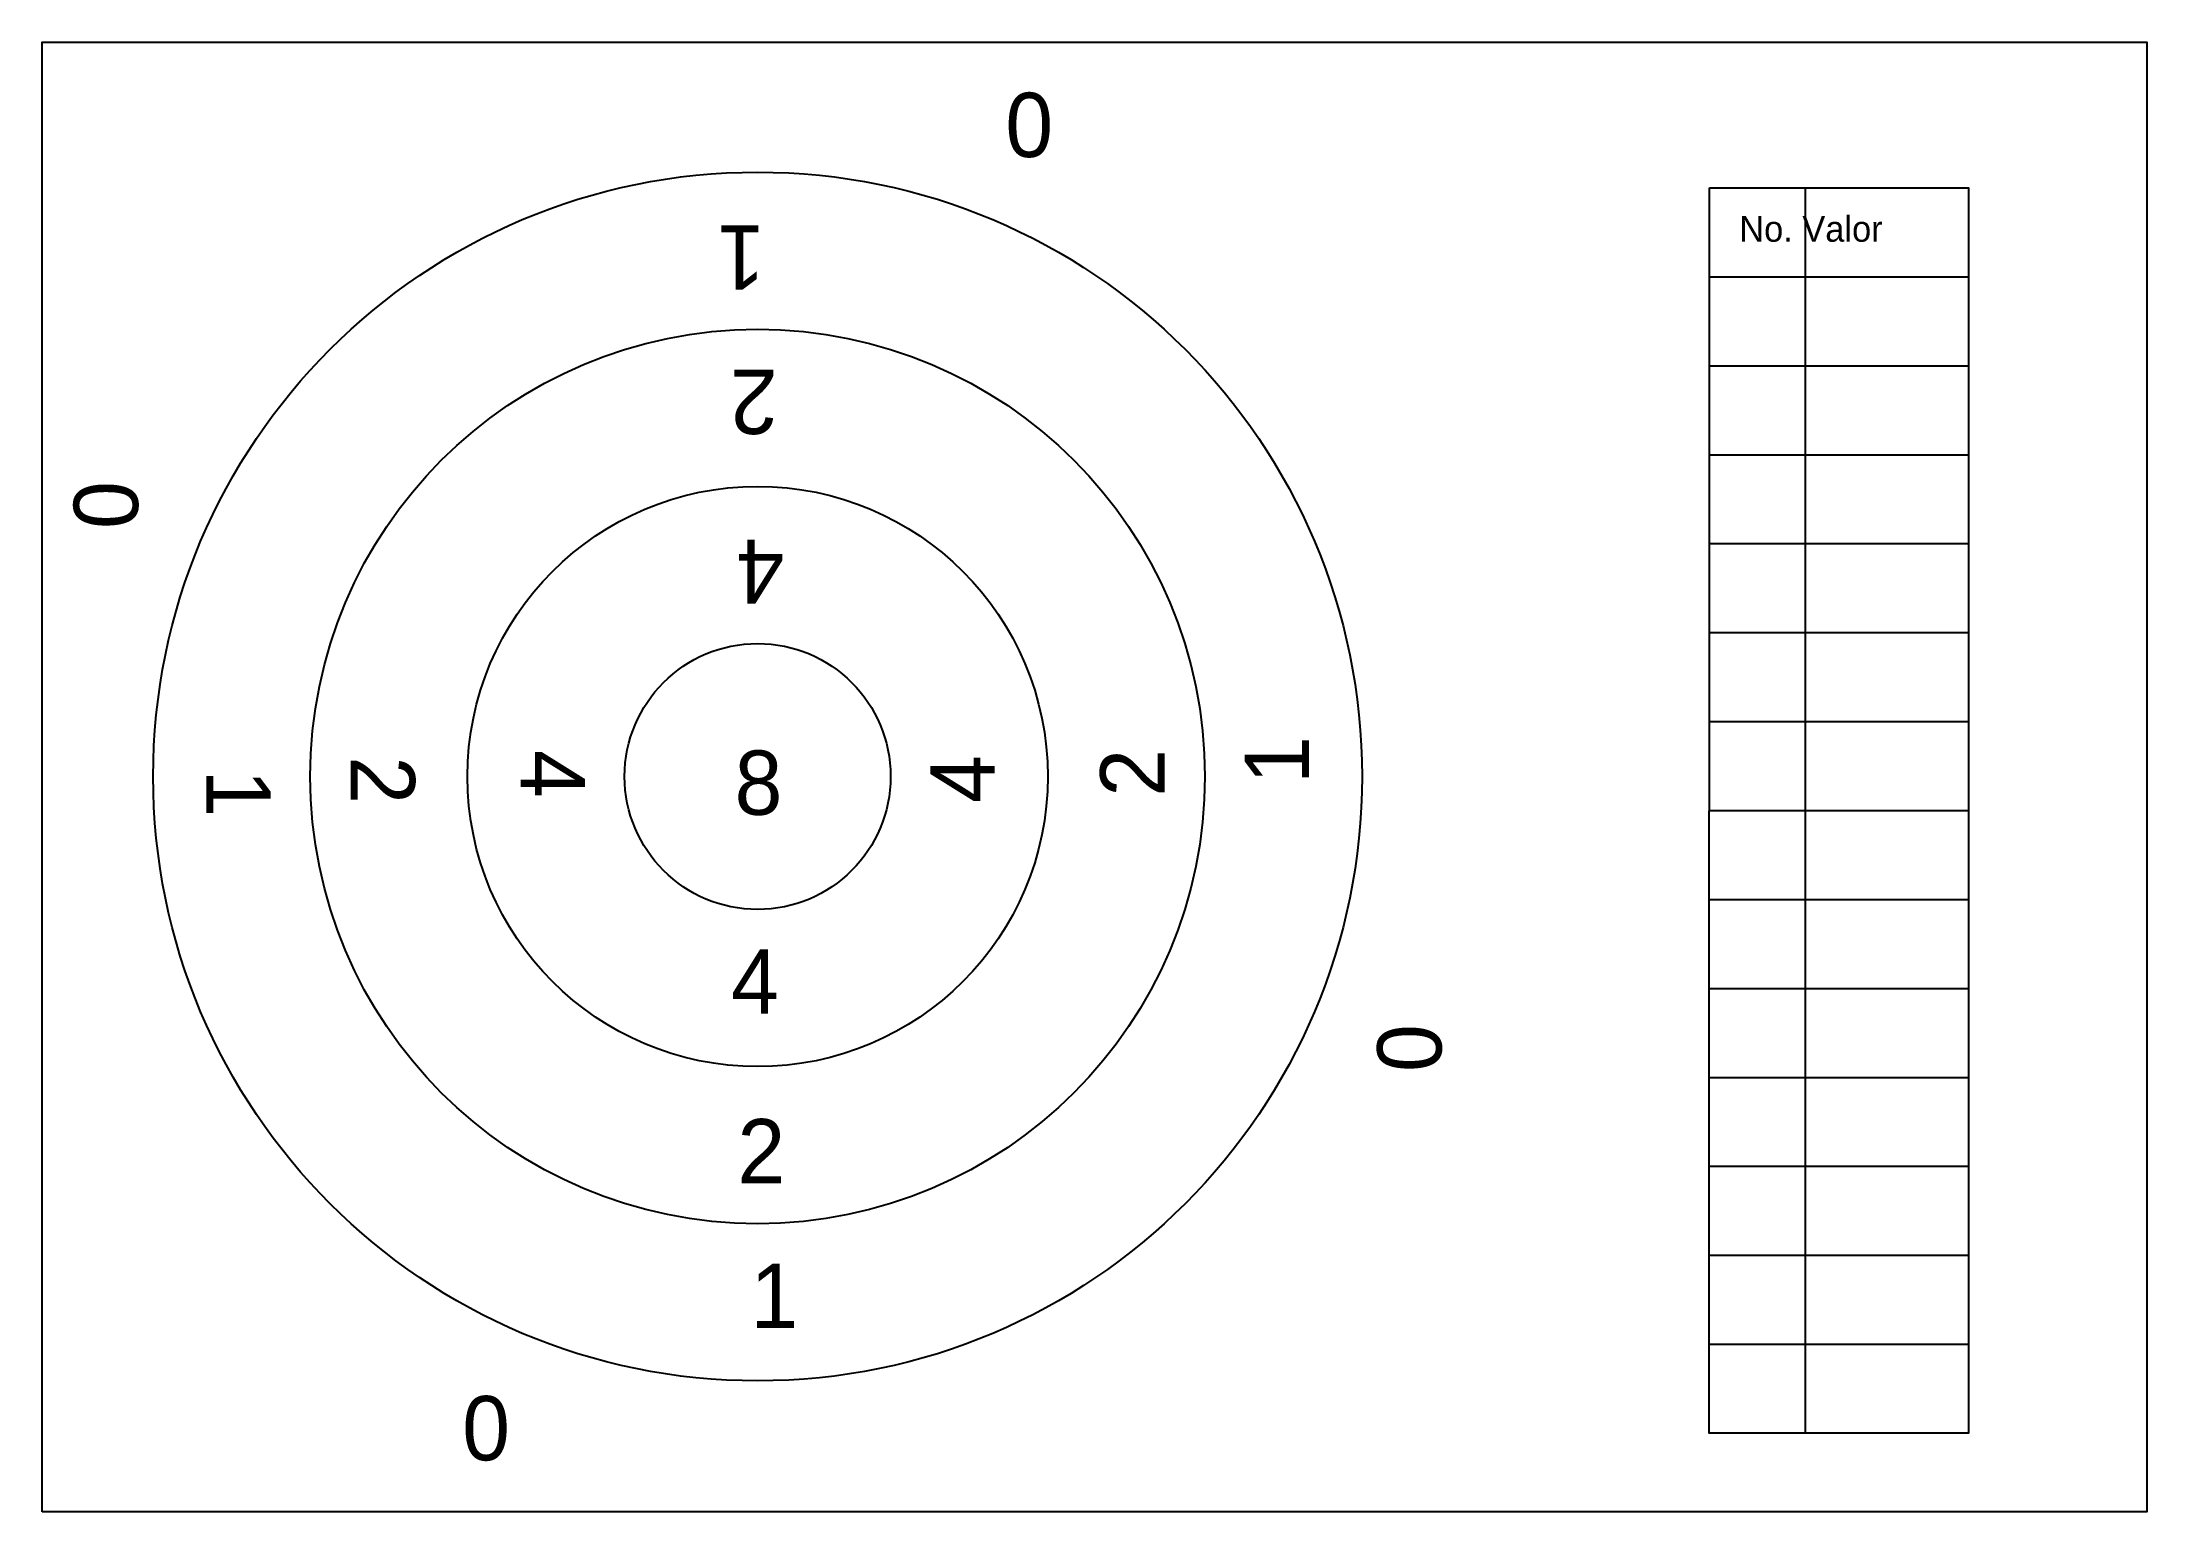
# Model space of a CAD drawing. Extents: x 1.6 to 17.9, y -0.4 to 11.
import ezdxf

# ---------------------------------------------------------------- set-up
doc = ezdxf.new("R2010")
doc.units = 0
doc.layers.get('0').update_dxf_attribs({"linetype": 'CONTINUOUS'})

msp = doc.modelspace()

# ---------------------------------------------------------------- linework, layer by layer
at = {"color": 0}
for p, q in [((15.277, 0.211), (15.277, 9.895)), ((14.526, 9.204), (16.543, 9.204)), ((14.526, 8.512), (16.543, 8.512)), ((14.526, 7.82), (16.543, 7.82)), ((14.526, 7.129), (16.543, 7.129)), ((14.526, 6.437), (16.543, 6.437)), ((14.526, 5.745), (16.543, 5.745)), ((14.526, 5.053), (16.543, 5.053)), ((14.526, 4.362), (16.543, 4.362)), ((14.526, 3.67), (16.543, 3.67)), ((14.526, 2.978), (16.543, 2.978)), ((14.526, 2.287), (16.543, 2.287)), ((14.526, 1.595), (16.543, 1.595)), ((14.526, 0.903), (16.543, 0.903))]:
    msp.add_line(p, q, dxfattribs=at)
for points in [[(1.564, -0.401), (1.564, 11.029), (17.931, 11.029), (17.931, -0.401)], [(14.529, 9.895), (16.543, 9.895), (16.543, 0.211), (14.526, 0.211)]]:
    msp.add_lwpolyline(points, close=True, dxfattribs=at)
for radius in [4.7, 3.478, 2.256, 1.034]:
    msp.add_circle((7.128, 5.318), radius, dxfattribs=at)

# ---------------------------------------------------------------- texts
for s, rotation, p in [('0', 180, (9.426, 10.636)), ('1', 180, (7.185, 9.605)), ('2', 180, (7.285, 8.482)), ('0', 270, (1.81, 7.615)), ('4', 180, (7.336, 7.161)), ('1', 90, (11.416, 5.261)), ('2', 270, (3.964, 5.475)), ('4', 270, (5.285, 5.525)), ('4', 90, (8.972, 5.111)), ('2', 90, (10.292, 5.161)), ('1', 270, (2.841, 5.374)), ('0', 90, (12.446, 3.02))]:
    msp.add_text(s, height=0.5, rotation=rotation, dxfattribs=at).set_placement(p)
for s, height, p in [('No. Valor', 0.2, (14.761, 9.477)), ('8', 0.5, (6.949, 5.02)), ('4', 0.5, (6.921, 3.474)), ('2', 0.5, (6.971, 2.154)), ('1', 0.5, (7.072, 1.03)), ('0', 0.5, (4.831, 0))]:
    msp.add_text(s, height=height, dxfattribs=at).set_placement(p)

doc.saveas('drawing.dxf')
